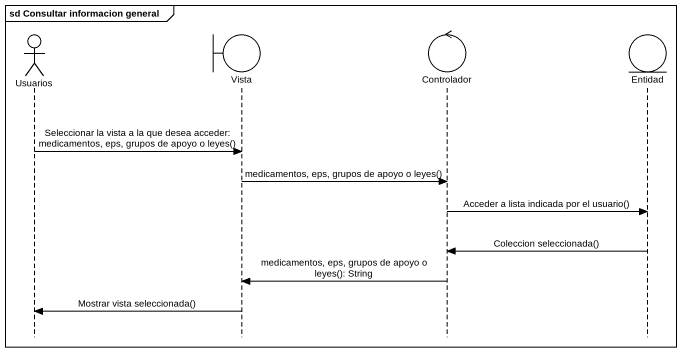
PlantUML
@startuml
mainframe sd Consultar informacion general
hide footbox
actor Usuarios
boundary Vista
control Controlador
entity Entidad

Usuarios -> Vista : Seleccionar la vista a la que desea acceder: medicamentos, eps, grupos de apoyo o leyes()
Vista -> Controlador : medicamentos, eps, grupos de apoyo o leyes()
Controlador -> Entidad : Acceder a lista indicada por el usuario()
Entidad -> Controlador : Coleccion seleccionada()
Controlador -> Vista : medicamentos, eps, grupos de apoyo o leyes(): String
Vista -> Usuarios : Mostrar vista seleccionada()
@enduml
